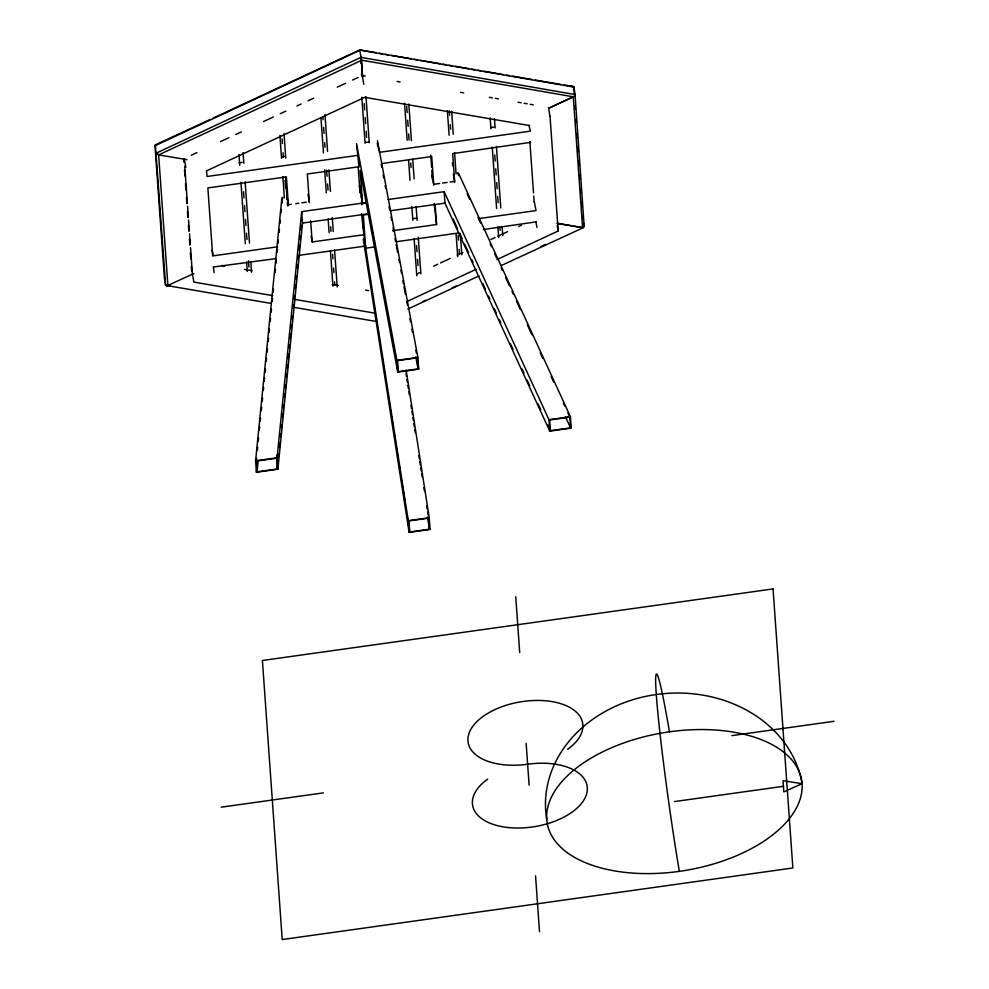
<?xml version="1.0" encoding="UTF-8"?>
<svg xmlns="http://www.w3.org/2000/svg" width="989" height="989" viewBox="0 0 989 989"><rect width="100%" height="100%" fill="white"/><g stroke="black" fill="none" stroke-linecap="round" stroke-linejoin="round"><path stroke-width="1.48" d="M366.857 202.498L301.682 211.634L302.498 223.081L277.884 469.243L256.411 472.26L255.595 460.812L281.865 197.948M277.81 462.852L277.204 468.984L257.041 471.802L256.596 458.006M257.363 450.341L257.659 447.263M258.277 441.131L258.586 438.065M259.353 430.4L259.662 427.322M260.268 421.19L260.577 418.124M261.343 410.46L261.652 407.381M262.27 401.25L262.567 398.184M263.334 390.519L263.643 387.441M264.261 381.309L264.57 378.243M265.176 372.111L265.485 369.033M266.251 361.368L266.56 358.302M267.166 352.171L267.475 349.092M268.242 341.428L268.551 338.362M269.169 332.23L269.465 329.152M270.232 321.487L270.541 318.421M271.159 312.289L271.468 309.211M272.235 301.546L272.531 298.48M273.149 292.348L273.459 289.27M275.14 272.408L275.449 269.329M276.067 263.198L276.364 260.132M277.13 252.455L277.439 249.389M278.057 243.257L278.366 240.191M279.133 232.514L279.43 229.448M280.048 223.316L280.357 220.25M281.123 212.573L281.432 209.507M282.038 203.375L282.656 197.244M256.411 472.26L256.72 469.182M257.041 471.802L258.117 461.072M277.204 468.984L276.747 455.187M277.884 469.243L277.081 457.796L301.682 211.634M278.428 456.72L278.725 453.654M279.343 447.535L279.8 442.936M280.419 436.804L280.715 433.738M281.333 427.607L281.642 424.541M282.409 416.876L282.718 413.81M283.324 407.691L283.633 404.625M284.399 396.96L284.708 393.894M285.314 387.762L285.623 384.696M286.39 377.032L286.699 373.966M287.305 367.834L287.614 364.78M288.232 358.648L288.689 354.05M289.295 347.918L289.604 344.852M290.222 338.72L290.679 334.121M291.285 327.989L291.594 324.936M292.212 318.804L292.509 315.738M293.276 308.074L293.585 305.008M294.203 298.876L294.512 295.81M295.266 288.145L295.575 285.092M296.193 278.96L296.502 275.894M297.269 268.229L297.565 265.163M298.183 259.031L298.493 255.966M299.098 249.834L299.556 245.247M300.174 239.115L300.483 236.05M301.089 229.918L301.546 225.319M548.499 107.467L549.872 116.269M575.079 94.45L574.856 95.327M550.008 115.96L558.155 230.981L496.849 259.625M584.202 226.951L575.029 94.19L573.867 87.069L359.712 50.006M478.639 218.631L536.026 210.583L534.307 201.707M155.36 144.777L165.633 285.252M214.168 272.692L213.315 266.882M574.881 95.228L574.374 96.069M155.582 144.555L155.001 145.742L164.372 277.81L165.534 284.931L170.096 285.71M361.319 60.131L573.311 96.798L548.747 108.258L573.707 96.588M210.088 119.558L156.435 144.32M212.882 118.26L359.687 49.932M155.162 145.692L359.761 50.328L361.146 57.758M191.31 155.199L196.873 152.615M220.498 141.6L228.842 137.706M235.79 134.467L241.353 131.883M263.593 121.511L273.323 116.974M280.27 113.735L285.833 111.139M296.96 105.959L301.126 104.018M308.074 100.779L313.637 98.183M337.274 87.168L345.606 83.286M352.566 80.047L358.117 77.451M529.585 125.554L364.706 97.33L207.022 170.627M166.696 285.969L193.844 273.545M416.777 274.002L419.571 272.704M433.541 266.189L437.731 264.236M440.525 262.938L450.292 258.376M457.277 255.125L462.864 252.516M490.804 239.499L494.995 237.545M497.788 236.247L507.555 231.686M518.731 226.481L521.524 225.183M406.504 301.744L476.006 269.342M422.798 301.558L425.579 300.26M452.022 287.935L456.201 285.994M541.094 246.422L545.273 244.468M407.789 309.087L479.035 275.882M501.386 265.46L583.362 227.655M802.054 783.684L783.82 791.88L783.028 780.717L802.054 783.684A129.027 69.712 -9.6 0 1 614.861 870.95A129.027 69.712 -9.6 0 1 606.282 750.107A129.027 69.712 -9.6 0 1 802.054 783.684A129.027 108.431 -4.1 0 0 656.288 694.513A129.027 108.431 -4.1 0 0 546.744 819.473M571.494 86.364L573.744 86.834M365.522 142.416L368.514 141.996M239.091 162.826L242.144 162.394M281.803 156.843L284.844 156.41M490.742 127.556L493.795 127.124M358.043 155.322L207.047 176.487L206.478 170.565M379.393 152.331L530.388 131.166L528.979 125.368M358.55 163.704L359.687 166.597M358.92 166.758L307.344 173.99L309.372 202.683M381.667 163.568L431.736 156.546L433.763 185.252M291.31 204.278L288.318 204.698L286.81 195.748M295.798 203.647L298.789 203.227M301.781 202.807L306.269 202.189M435.148 184.115L439.635 183.497M442.627 183.076L447.115 182.446M450.106 182.025L454.594 181.395L453.333 173.928M361.232 197.639L361.665 194.697M388.071 199.531L444.148 191.668L548.957 419.695L549.76 431.142L571.246 428.126L570.43 416.69L458.513 173.162M359.984 192.707L359.477 185.561L362.518 203.561L367.006 202.93M302.498 223.081L368.415 213.76M390.395 210.756L444.963 203.116L549.76 431.142M369.317 214.168L363.334 215.009L365.683 248.214L408.296 520.671L409.125 532.416L430.067 529.474L429.238 517.729L406.145 370.096M413.798 218.544L416.839 218.124M363.433 238.646L364.694 246.113L364.039 231.772M277.625 246.805L212.684 255.904L207.863 187.922L286.402 176.92L288.429 205.625M311.152 235.988L312.165 241.959L363.742 234.739M392.559 230.697L436.557 224.528L435.16 204.896M276.03 258.586L213.859 266.943M298.913 255.385L366.017 245.977M396.527 241.699L459.057 232.934M483.46 229.51L536.397 221.833M365.683 248.214L374.658 246.953M417.865 357.412L418.693 369.157L397.751 372.099L396.923 360.355L417.865 357.412L377.489 140.735M398.357 371.654L418.038 368.897L417.259 357.857L397.578 360.614L398.357 371.654L396.676 362.604M255.595 460.812L277.081 457.796M548.957 419.695L570.43 416.69M256.287 461.072L276.438 458.253M569.8 417.135L549.649 419.954L550.403 430.697L570.554 427.866L569.8 417.135L567.871 412.945M408.296 520.671L429.238 517.729M409.73 531.971L429.424 529.214L428.633 518.174L408.952 520.931L409.73 531.971L408.544 524.368M221.252 807.172L323.378 792.869M731.885 735.606L834.011 721.29M674.399 801.585L783.424 786.304M557.363 223.316L582.966 227.68M361.208 50.192L376.339 52.788M379.368 53.307L382.384 53.826M385.413 54.346L388.442 54.865M391.471 55.384L411.14 58.759M414.168 59.278L417.185 59.797M420.214 60.317L439.882 63.692M442.911 64.211L445.94 64.73M448.969 65.249L451.985 65.756M455.014 66.275L468.638 68.612M471.666 69.131L474.683 69.65M477.712 70.17L480.741 70.689M483.769 71.208L503.438 74.583M506.467 75.102L509.483 75.621M512.512 76.141L532.181 79.516M535.21 80.035L560.936 84.448M563.965 84.967L573.336 86.352M361.084 57.387L575.054 94.548M362.295 75.51L365.312 76.029M397.084 81.481L400.112 82M460.627 92.373L463.656 92.892M489.37 97.305L492.398 97.824M495.427 98.344L498.444 98.863M518.112 102.238L521.141 102.757M524.17 103.276L527.186 103.796M530.215 104.315L533.244 104.834M186.946 159.674L158.636 154.89L167.907 285.636L166.078 285.648M557.203 223.378L582.397 227.693M221.709 265.485L224.738 266.004M244.419 269.379L251.985 270.677M332.242 284.436L338.3 285.475M365.559 290.148L368.588 290.667M272.68 295.624L193.881 282.088L192.373 273.669L190.531 247.609M293.857 299.259L375.548 313.266M167.883 285.734L270.776 303.376M293.473 307.27L376.685 321.549M158.364 154.729L156.188 152.763M536.99 227.507L535.815 221.684M185.858 167.277L184.214 158.697M156.472 153.468L158.784 154.84L361.344 60.428L362.506 76.783M582.941 218.532L583.213 219.224L583.003 216.158M457.462 172.741L458.748 175.535M467.092 193.683L469.664 199.271M478.008 217.432L480.58 223.02M490.198 243.962L491.484 246.756M494.698 253.74L496.626 257.931M501.114 267.71L502.4 270.492M505.602 277.476L509.459 285.858M512.03 291.446L513.316 294.24M516.518 301.225L520.375 309.594M527.434 324.961L531.921 334.739M540.266 352.888L542.837 358.475M551.182 376.636L553.753 382.224M563.371 403.166L564.657 405.96M565.424 416.69L570.554 427.866M453.098 218.965L457.598 228.78M460.825 235.79L462.11 238.596M464.694 244.209L468.563 252.615M471.778 259.625L473.076 262.431M482.743 283.472L485.315 289.072M488.541 296.082L489.827 298.888M494.339 308.704L496.268 312.907M499.494 319.917L500.78 322.723M510.448 343.764L513.031 349.364M522.044 368.996L523.985 373.199M527.211 380.221L529.783 385.821M538.164 404.056L540.736 409.656M547.832 425.085L550.403 430.697M530.722 142.317L452.678 153.616L454.705 182.322M573.768 86.748L574.386 94.845M156.447 153.06L360.948 57.35L361.368 59.439M362.308 75.535L363.791 84.349M377.242 143.145L377.81 146.162M381.198 164.31L381.754 167.339M383.163 174.892L383.732 177.921M385.141 185.475L385.698 188.503M389.085 206.652L389.641 209.668M391.051 217.234L391.619 220.263M393.029 227.816L393.585 230.845M394.994 238.398L395.563 241.427M396.132 244.456L397.529 252.01M398.938 259.575L399.507 262.592M400.916 270.158L401.485 273.174M402.894 280.74L403.45 283.769M404.019 286.785L405.428 294.351M406.838 301.905L407.394 304.933M409.928 318.545L410.497 321.573M411.906 329.127L412.462 332.156M415.85 350.291L416.418 353.32M417.853 364.607L418.693 369.157M415.788 356.819L418.038 368.897M356.547 143.677L396.923 360.355M360.96 170.973L361.529 173.99M366.87 202.658L367.426 205.675M371.926 229.819L373.335 237.372M373.891 240.389L374.46 243.405M377.835 261.504L378.391 264.52M379.801 272.074L380.357 275.09M381.766 282.631L382.335 285.648M383.732 293.189L384.301 296.206M385.71 303.759L386.266 306.775M387.676 314.317L388.232 317.333M391.607 335.444L392.176 338.461M393.573 346.002L394.141 349.018M397.751 372.099L360.157 170.355L362.518 203.561M583.93 223.44L584.4 226.258M557.227 225.356L558.167 230.919M432.144 175.374L433.652 184.325M436.557 224.528L434.183 203.487M377.674 143.356L378.935 150.823M361.368 63.296L360.886 60.49L361.232 63.259M356.732 146.285L359.056 166.696M363.087 226.147L363.556 228.966M363.878 234.665L361.504 213.624M307.999 194.301L309.26 201.768M212.116 249.994L213.043 255.496M405.972 373.249L406.442 376.302M406.924 379.356L407.406 382.409M407.876 385.463L408.358 388.504M408.828 391.557L409.31 394.611M410.979 405.292L411.461 408.346M411.931 411.387L412.413 414.44M412.895 417.494L413.365 420.548M413.847 423.589L414.317 426.642M414.799 429.696L415.281 432.749M418.854 455.632L419.336 458.686M419.806 461.727L420.288 464.781M420.758 467.834L421.24 470.888M421.722 473.941L422.192 476.982M423.861 487.664L424.343 490.717M426.729 505.972L427.199 509.026M427.681 512.067L428.163 515.121M428.645 520.325L429.362 524.899M427.52 517.037L429.424 529.214M365.015 246.026L365.485 249.067M365.967 252.108L366.437 255.15M366.919 258.191L367.389 261.232M370.01 277.958L370.479 281M370.962 284.041L371.431 287.082M371.913 290.136L372.383 293.177M374.769 308.383L375.239 311.424M375.956 315.986L376.426 319.027M376.908 322.068L377.378 325.109M377.86 328.15L378.33 331.191M378.812 334.245L379.282 337.286M379.764 340.327L380.233 343.368M382.854 360.095L383.324 363.136M383.806 366.177L384.276 369.218M384.758 372.26L385.228 375.301M388.801 398.122L389.27 401.163M389.753 404.204L390.222 407.245M390.704 410.287L391.174 413.328M391.656 416.369L392.126 419.41M392.608 422.451L393.078 425.505M394.747 436.149L395.229 439.19M395.699 442.231L396.169 445.273M396.651 448.314L397.121 451.355M397.603 454.396L398.073 457.437M399.507 466.561L399.976 469.614M401.645 480.258L402.127 483.3M402.597 486.341L403.067 489.382M403.549 492.423L404.019 495.464M404.501 498.505L404.971 501.547M407.592 518.285L408.074 521.327M363.359 239.771L363.841 242.824M364.311 245.865L409.125 532.416M361.072 58.116L361.418 59.834M361.591 75.597L361.479 74.744M575.153 105.588L575.375 108.666M576.13 119.409L576.352 122.488M577.119 133.231L577.44 137.842M578.095 147.052L578.417 151.663M579.072 160.873L579.406 165.484M580.061 174.694L580.382 179.306M581.038 188.516L581.359 193.127M582.014 202.337L582.348 206.948M573.286 96.897L582.558 227.643M529.869 141.612L533.516 192.979M533.726 195.995L534.159 202.04M494.463 118.754L495.118 127.989M496.429 146.446L500.793 207.974M502.103 226.432L502.758 235.654M494.747 155.001L495.18 161.145M495.724 168.822L496.169 174.979M496.713 182.656L497.146 188.8M497.69 196.465L498.135 202.634M499.865 227.186L500.088 230.289M490.173 117.951L490.94 128.694M492.25 147.101L496.602 208.469M497.912 226.877L498.666 237.62M515.751 596.8L519.707 652.616M526.148 743.308L529.115 785.167M535.556 875.858L539.512 931.675M451.639 111.287L453.259 134.195M454.557 152.516L456.077 173.891M460.305 233.429L461.814 254.803M449.315 110.793L449.636 115.416M450.292 124.651L450.625 129.275M458.167 235.506L458.488 240.129M459.143 249.364L459.477 253.975M452.443 162.789L452.653 165.806M447.362 110.632L449.105 135.233M456.09 233.627L457.722 256.695M444.148 191.668L444.963 203.116M430.747 155.149L431.612 167.228M431.822 170.256L432.44 179.664M408.816 103.981L411.424 140.71M412.722 159.081L414.144 178.984M416.097 206.528L417.074 220.312M418.26 237.15L420.869 273.879M406.702 106.429L407.134 112.548M407.678 120.188L408.111 126.308M408.655 133.948L409.087 140.067M410.719 163L411.041 167.586M416.579 245.569L417.012 251.676M417.556 259.328L417.988 265.435M404.538 103.301L407.159 140.265M408.581 160.28L410.002 180.295M411.857 206.478L412.846 220.337M414.156 238.819L416.777 275.77M365.992 96.65L369.256 142.663M361.479 60.465L362.629 76.821M364.212 103.709L364.644 109.841M365.188 117.506L365.621 123.625M366.165 131.29L366.598 137.422M361.554 73.582L361.838 75.733M361.813 97.243L365.077 143.244M359.18 159.452L359.477 163.741M365.015 241.736L365.324 246.026M361.541 201.929L361.739 204.797M358.179 166.795L360.021 192.595M324.961 114.464L327.582 151.416M328.892 169.898L330.425 191.458M332.279 217.629L333.268 231.488M334.579 249.97L337.2 286.934M322.822 116.64L323.044 119.694M323.588 127.346L324.021 133.453M324.676 142.626L324.998 147.213M326.63 170.157L327.062 176.265M327.606 183.917L328.039 190.024M330.635 226.728L330.969 231.315M332.588 254.247L332.922 258.834M333.565 268.007L333.899 272.593M334.542 281.766L334.764 284.832M320.968 117.839L323.465 153.035M324.664 169.873L326.296 192.843M328.138 218.866L329.114 232.638M330.425 251.008L332.922 286.217M310.657 220.819L312.165 241.959M284.016 133.527L285.759 158.129M285.524 177.031L287.144 199.704M287.354 202.708L287.576 205.848M282.112 138.893L282.434 143.516M283.089 152.751L283.423 157.375M285.055 180.468L285.598 188.17M279.912 135.357L281.544 158.265M282.842 176.586L284.35 197.961M243.071 152.59L243.826 163.321M245.136 181.741L249.488 243.096M250.798 261.516L251.552 272.247M243.554 191.755L243.999 197.911M244.543 205.588L244.975 211.733M245.519 219.41L245.952 225.554M246.496 233.231L246.941 239.387M248.462 260.873L248.907 267.042M238.979 154.568L239.746 165.336M240.945 182.248L245.309 243.776M246.62 262.233L247.275 271.468M184.758 166.362L187.378 203.153M187.589 206.219L188.355 216.95M188.565 220.015L189.332 230.746M189.554 233.812L190.308 244.543M183.719 159.155L183.942 162.221M184.486 169.898L184.918 176.03M185.462 183.707L185.895 189.839M186.439 197.516L186.872 203.647M187.416 211.312L187.861 217.456M188.405 225.121L188.837 231.265M189.381 238.93L189.814 245.074M190.358 252.739L190.803 258.883M191.347 266.548L191.668 271.147M679.344 871.346A129.027 5.687 82 0 1 656.288 694.513A129.027 5.687 82 0 1 669.442 731.811M567.599 749.353A58.067 31.364 -9.6 0 0 552.196 701.634A58.067 31.364 -9.6 0 0 469.33 732.49A58.067 31.364 -9.6 0 0 527.632 764.237A58.067 31.364 -9.6 0 1 585.921 795.984A58.067 31.364 -9.6 0 1 503.067 826.841A58.067 31.364 -9.6 0 1 487.664 779.122M773.052 588.925L262.406 660.491L282.211 939.55L792.857 867.983L773.052 588.925"/></g></svg>
